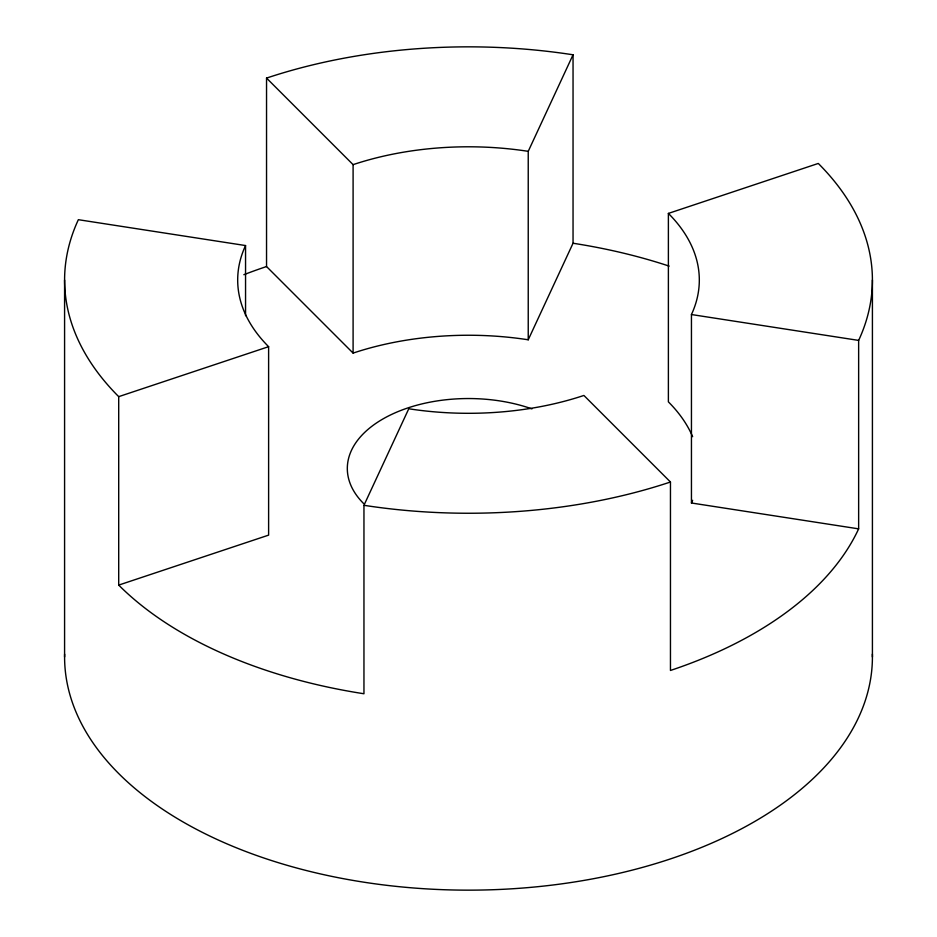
<?xml version="1.0" encoding="UTF-8"?>
<svg xmlns="http://www.w3.org/2000/svg" width="937" height="937" viewBox="0 0 937 937"><rect width="100%" height="100%" fill="white"/><g stroke="black" fill="none" stroke-linecap="round" stroke-linejoin="round"><path stroke-width="1.41" d="M118.706 585.098L268.614 535.132L268.614 346.678A230.807 133.253 0 0 1 245.553 245.553L78.357 219.691A403.917 233.196 0 0 0 118.706 396.644L118.706 585.098A403.917 233.196 0 0 0 363.954 693.755L363.954 505.301L408.766 408.766A230.807 133.253 0 0 0 583.903 395.449L670.459 482.005L670.459 670.459A403.917 233.196 0 0 0 858.643 528.855L858.643 340.4A403.917 233.196 0 0 0 818.294 163.448L668.386 213.413L668.386 401.868A230.807 133.253 0 0 1 692.63 436.689M528.234 339.791L528.234 151.337L573.046 54.791A403.917 233.196 0 0 0 266.541 78.087L266.541 266.541L353.097 353.097A230.807 133.253 0 0 1 528.234 339.791L573.046 243.245L573.046 54.791M118.706 396.644L268.614 346.678M668.386 213.413A230.807 133.253 0 0 1 691.447 314.539L858.643 340.4M691.447 314.539L691.447 502.993L858.643 528.855M266.541 78.087L353.097 164.643L353.097 353.097M872.417 280.046L872.417 656.954M245.553 245.553L245.553 315.675M64.583 280.046L64.583 656.954M353.097 164.643A230.807 133.253 0 0 1 528.234 151.337M872.382 654.143A403.917 233.196 0 0 1 468.5 890.15A403.917 233.196 0 0 1 64.618 654.143M243.843 274.705A403.917 233.196 0 0 1 266.541 266.541M573.046 243.245A403.917 233.196 0 0 1 669.147 266.108M670.459 482.005A403.917 233.196 0 0 1 363.954 505.301M692.63 500.311A230.807 133.253 0 0 1 691.447 502.993M363.556 503.485A121.178 69.959 0 0 1 383.994 418.359A121.178 69.959 0 0 1 531.935 408.895"/></g></svg>
